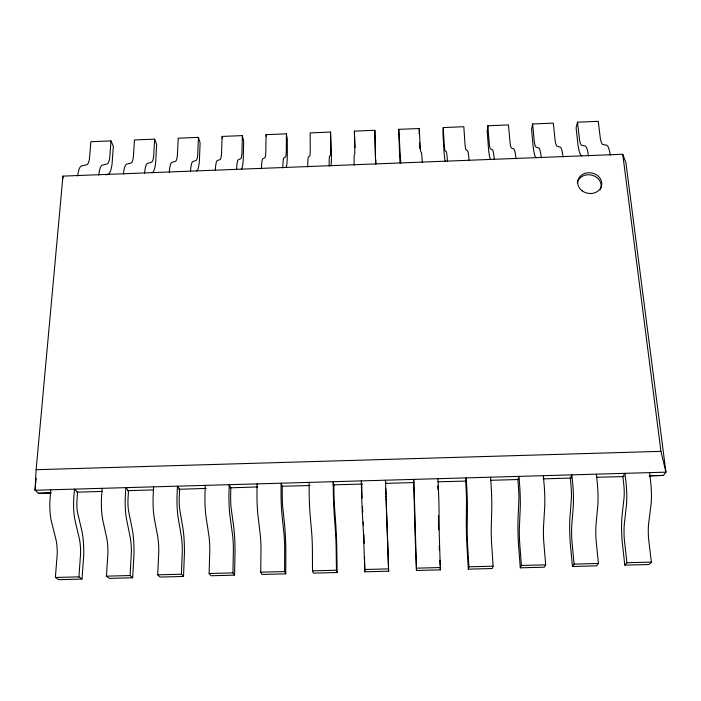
<?xml version="1.0" encoding="UTF-8"?>
<svg xmlns="http://www.w3.org/2000/svg" width="701" height="701" viewBox="0 0 701 701"><rect width="100%" height="100%" fill="white"/><g stroke="black" fill="none" stroke-linecap="round" stroke-linejoin="round"><path stroke-width="1.05" d="M62.932 178.177L62.941 176.117L622.742 154.264L625.879 162.509L665.95 472.159L663.435 475.436L649.214 475.839M285.745 573.839L284.606 571.56L284.685 548.007A23.343 2.208 89.1 0 0 283.949 533.557L281.942 514.438A26.848 2.515 88.9 0 1 281.04 493.232L281.083 483.199L282.258 486.328L282.223 494.1A14.879 1.393 88.9 0 0 282.81 507.892L284.51 524.085A35.725 3.382 89.1 0 1 285.833 550.154L285.745 573.839L262.095 574.443L260.728 572.174L261 548.629A23.326 2.681 89.4 0 0 260.211 534.206L257.915 515.104A26.831 3.049 89.1 0 1 256.969 493.916L257.101 483.883M261.455 168.757A23.799 2.427 87.3 0 1 262.673 158.864L264.908 157.734A19.943 1.989 87.1 0 0 265.819 151.915L266.047 134.671L286.385 133.847L286.306 151.101A19.952 1.647 87.3 0 1 285.587 156.919L283.747 158.032A23.816 1.998 87.5 0 0 282.801 167.925M234.546 575.153L235.045 551.494A35.663 4.933 89.6 0 0 233.529 525.478L231.295 509.329A14.861 2.033 89.3 0 1 230.655 495.563L230.831 487.791L229.166 484.689L228.938 494.713A26.813 3.671 89.3 0 0 229.928 515.875L232.566 534.951A23.308 3.225 89.6 0 1 233.407 549.365L232.925 572.892L234.546 575.153L210.975 575.758L209.126 573.506L209.801 549.996A23.291 3.689 89.9 0 0 208.907 535.59L205.98 516.541A26.787 4.197 89.4 0 1 204.955 495.388L205.262 485.372M419.154 134.057L419.268 128.52L398.746 129.343L399.509 152.397A30.642 0.447 88.2 0 0 400.166 163.035M215.303 170.553A23.764 3.347 87 0 1 217.108 160.66L220.21 159.495A19.908 2.743 86.8 0 0 221.534 153.668L222.068 136.432L242.344 135.617L241.959 152.862A19.926 2.401 86.9 0 1 240.829 158.68L238.121 159.828A23.781 2.918 87.2 0 0 236.588 169.721M375.876 163.981L375.815 159.898M183.522 576.459L181.419 574.215L182.304 550.723A23.273 4.232 -89.9 0 0 181.349 536.335L178.098 517.312A26.769 4.819 89.7 0 1 177.02 496.185L177.423 486.17L179.579 489.254L179.263 497.018A14.835 2.673 89.7 0 0 179.955 510.766L182.707 526.863A35.611 6.475 -89.8 0 1 184.424 552.835L183.522 576.459L160.03 577.063L157.699 574.829L158.776 551.345A23.256 4.688 -89.6 0 0 157.769 536.966L154.229 517.969A26.752 5.345 89.8 0 1 153.116 496.86L153.598 486.853M169.291 172.35A23.729 4.25 86.8 0 1 171.684 162.448L175.636 161.248A19.882 3.496 86.4 0 0 177.379 155.42L178.212 138.193L198.436 137.378L197.743 154.614A19.9 3.146 86.6 0 1 196.192 160.441L192.635 161.624A23.746 3.838 86.9 0 0 190.506 171.526M416.482 570.474L414.782 510.766A26.971 0.447 87.9 0 0 414.089 489.464L413.678 479.396L414.712 520.528A35.874 0.605 87.9 0 0 415.518 546.719L416.482 570.474L440.377 569.86L439.571 543.897A23.466 0.876 87.6 0 1 439.168 529.369L439.054 510.091A26.988 0.99 87.7 0 0 438.405 488.772L437.915 478.695M62.941 176.117L36.128 469.696L35.05 490.253L38.537 493.285L50.577 492.943M132.673 577.773L130.079 575.539L131.367 552.073A23.238 5.231 -89.3 0 0 130.298 537.711L126.434 518.74A26.726 5.95 -89.9 0 1 125.277 497.649L125.856 487.651L128.493 490.718L128.038 498.472A14.809 3.295 -89.9 0 0 128.791 512.186L132.06 528.247A35.558 8 -89.3 0 1 133.979 554.167L132.673 577.773L109.26 578.369L106.447 576.152L107.919 552.695A23.229 5.687 -89 0 0 106.797 538.35L102.653 519.397A26.708 6.475 -89.7 0 1 101.461 498.323L102.118 488.325M123.42 174.146A23.694 5.161 86.5 0 1 126.39 164.227L131.192 163A19.856 4.232 86 0 0 133.348 157.155L134.487 139.946L154.649 139.14L153.65 156.358A19.873 3.891 86.2 0 1 151.688 162.194L147.28 163.403A23.711 4.741 86.6 0 0 144.572 173.313M469.074 160.652A23.957 1.735 88.6 0 0 467.628 150.803L465.972 149.812A20.075 1.42 88.7 0 1 464.982 144.029L463.825 126.723L443.242 127.556L442.936 133.111L443.952 150.654A30.686 1.63 88.6 0 0 445.38 161.265M81.991 579.07L83.699 555.499A35.514 9.516 -88.7 0 0 81.588 529.632L77.802 513.605A14.791 3.926 -89.5 0 1 76.996 499.918L77.583 492.172L74.464 489.123L73.71 499.112A26.691 7.08 -89.5 0 0 74.954 520.16L79.432 539.087A23.212 6.221 -88.7 0 1 80.606 553.422L78.924 576.862L81.991 579.07L58.656 579.674L55.37 577.466L57.237 554.044A23.194 6.677 -88.5 0 0 56.01 539.717L51.252 520.817A26.673 7.606 -89.3 0 1 49.973 499.787L50.805 489.797M77.688 175.925A23.668 6.055 86.1 0 1 81.237 166.006L86.889 164.744A19.838 4.977 85.6 0 0 89.448 158.899L90.885 141.698L110.995 140.892L109.698 158.093A19.847 4.635 85.8 0 1 107.323 163.938L102.066 165.191A23.676 5.643 86.3 0 0 98.78 175.101M35.444 485.889L35.05 490.253L665.95 472.159L660.938 451.348L622.742 154.264M35.646 483.716L36.145 478.266M515.997 158.82A23.992 2.681 88.9 0 0 513.947 148.98L511.397 148.016A20.11 2.199 89.1 0 1 509.986 142.25L508.505 124.936L487.861 125.759L487.195 131.341L488.518 148.892A30.739 2.813 88.9 0 0 490.718 159.495M563.069 156.98A24.036 3.628 89.2 0 0 560.406 147.149L556.962 146.229A20.145 2.979 89.5 0 1 555.113 140.463L553.317 123.131L532.62 123.963L531.577 129.562L533.224 147.131A30.791 4.004 89.3 0 0 536.204 157.716M610.282 155.14A24.071 4.592 89.5 0 0 607.005 145.317L602.667 144.424A20.171 3.768 89.9 0 1 600.38 138.675L598.26 121.326L577.501 122.167L576.099 127.784L578.053 145.37A30.844 5.205 89.7 0 0 581.812 155.937M468.294 569.142L468.908 566.811L467.532 543.152A23.492 1.437 87.4 0 1 467.199 528.607L467.427 509.312A27.015 1.63 87.5 0 0 466.822 487.966L466.235 477.889L465.648 481.088L466.104 488.895A14.975 0.903 87.5 0 1 466.498 502.775L466.305 519.117A35.944 2.191 87.4 0 0 466.91 545.36L468.294 569.142L492.268 568.529L493.11 566.189L491.541 542.513A23.51 1.919 87.1 0 1 491.261 527.958L491.787 508.637A27.041 2.182 87.4 0 0 491.226 487.274L490.551 477.188M520.282 567.81L521.395 565.462L519.607 541.768A23.536 2.48 86.9 0 1 519.388 527.196L520.256 507.848A27.067 2.822 87.1 0 0 519.739 486.468L518.968 476.373L517.873 479.589L518.477 487.414A15.001 1.56 87.1 0 1 518.81 501.32L518.074 517.697A36.014 3.794 86.9 0 0 518.477 543.994L520.282 567.81L544.335 567.188L545.685 564.831L543.696 541.128A23.562 2.962 86.6 0 1 543.529 526.547L544.703 507.173A27.085 3.374 87 0 0 544.23 485.775L543.363 475.672M572.445 566.469L574.066 564.103L571.858 540.383A23.589 3.531 86.3 0 1 571.753 525.785L573.269 506.385A27.111 4.022 86.7 0 0 572.84 484.961L571.885 474.857L570.281 478.091L571.026 485.924A15.028 2.226 86.7 0 1 571.306 499.857L570.027 516.278A36.084 5.406 86.3 0 0 570.22 542.627L572.445 566.469L596.586 565.847L598.435 563.473L596.034 539.744A23.606 4.022 86.1 0 1 595.981 525.128L597.795 505.701A27.137 4.574 86.5 0 0 597.41 484.268L596.367 474.156M626.913 562.737L624.284 538.99A23.632 4.592 85.8 0 1 624.293 524.366L626.466 504.913A27.164 5.222 86.3 0 0 626.124 483.453L624.977 473.333L622.865 476.592L623.759 484.435A15.054 2.892 86.3 0 1 623.978 498.393L622.146 514.858A36.163 7.028 85.8 0 0 622.137 541.251L624.793 565.129L626.913 562.737L651.369 562.106L648.539 538.35A23.659 5.082 85.5 0 1 648.609 523.708L651.08 504.229A27.19 5.783 86.1 0 0 650.782 482.752L649.547 472.632M651.369 562.106L649.012 564.507L624.793 565.129M106.026 174.899L107.814 174.444A30.362 7.089 85.8 0 0 112.09 163.727L113.352 146.281L110.995 140.892M330.872 165.734A30.572 1.349 87.6 0 0 331.389 155.087L330.548 132.077L310.149 132.901L310.236 150.154A19.97 1.236 87.5 0 1 309.746 155.964L308.37 157.068A23.834 1.507 87.6 0 0 307.739 166.943M354.171 165.138A23.869 0.578 87.9 0 1 354.207 155.263L354.715 154.194A19.996 0.473 87.8 0 0 354.776 148.393L354.382 131.122L374.842 130.298L375.648 164.297M38.537 493.285L51.252 492.882M36.128 469.696L660.938 451.348M76.847 492.19L102.337 491.392M127.477 490.674L153.721 489.929M178.624 489.28L206.19 488.431M230.059 487.817L257.574 486.958M281.627 486.275L309.947 485.53M332.931 484.873L362.478 484.032M385.462 483.375L413.914 482.56M437.959 481.806L465.35 481.096M490.437 480.308L518.863 479.493M543.056 478.871L571.508 478.056M596.481 477.276L624.039 476.557M649.792 475.777L663.435 475.436M55.37 577.466L78.924 576.862M106.447 576.152L130.079 575.539M157.699 574.829L181.419 574.215M209.126 573.506L232.925 572.892M260.728 572.174L284.606 571.56M312.506 570.842L336.462 570.22L337.111 572.515L313.382 573.129L312.506 570.842L312.374 547.271A23.37 1.665 88.9 0 0 311.7 532.813L310.026 513.658A26.875 1.893 88.7 0 1 309.167 492.435L309.115 482.393M364.467 569.501L388.503 568.879L388.661 571.192L364.844 571.806L363.915 545.904A23.405 0.64 88.4 0 0 363.355 531.419L362.312 512.212A26.918 0.727 88.3 0 1 361.532 490.954L361.304 480.895M416.596 568.16L440.719 567.538M468.908 566.811L493.11 566.189M521.395 565.462L545.685 564.831M574.066 564.103L598.435 563.473M154.649 139.14L156.665 144.546L155.701 162.001A30.397 5.958 86.2 0 1 152.161 172.718M198.436 137.378L200.1 142.811L199.434 160.284A30.441 4.819 86.6 0 1 196.648 170.974M222.068 136.432L222.559 138.246M242.344 135.617L243.659 141.076L243.291 158.557A30.485 3.671 86.9 0 1 241.258 169.239M266.047 134.671L266.415 136.493M286.385 133.847L287.34 139.324L287.279 156.822A30.529 2.515 87.3 0 1 285.999 167.486M577.501 122.167L579.473 139.499A20.163 3.4 89.7 0 0 581.558 145.256L585.475 146.159A24.053 4.145 89.3 0 1 588.472 155.99M532.62 123.963L534.267 141.287A20.127 2.62 89.3 0 0 535.914 147.052L538.946 147.99A24.018 3.19 89 0 1 541.321 157.83M487.861 125.759L489.202 143.074A20.092 1.84 88.9 0 0 490.42 148.849L492.549 149.821A23.974 2.243 88.7 0 1 494.319 159.662M354.382 131.122L355.048 147.578M385.646 483.366L385.454 480.203L385.918 492.374M443.242 127.556L444.259 144.853A20.057 1.06 88.6 0 0 445.047 150.636L446.3 151.635A23.939 1.297 88.4 0 1 447.466 161.493M362.461 506.762L362.759 512.177M437.792 485.793L437.985 489.692M419.268 128.52L420.118 145.808A20.04 0.648 88.4 0 0 420.67 151.591L421.45 152.616A23.922 0.789 88.3 0 1 422.291 162.474M419.557 142.312L419.855 148.498M439.22 546.088L439.431 550.416M439.904 560.134L440.167 565.541M440.272 567.705L440.377 569.86M400.744 163.315L398.746 129.343M386.566 513.071L387.767 545.273M386.505 511.546L386.128 498.525M386.163 499.708L388.661 571.192M386.041 496.08L386.085 497.307M386.067 499.252L385.839 492.505M386.006 494.845L385.708 488.308M362.075 497.982L361.725 484.049M374.842 130.298L375.491 158.689M387.793 546.088L388.503 568.879M364.502 556.699L364.844 571.806M337.111 572.515L336.787 548.804A35.777 1.823 88.6 0 0 335.665 522.683L334.5 506.455A14.905 0.754 88.5 0 1 333.965 492.637L333.86 484.847L333.177 481.701L333.317 491.752A26.892 1.358 88.5 0 0 334.132 512.992L335.516 532.164A23.387 1.192 88.6 0 1 336.138 546.64L336.462 570.22M330.548 132.077L330.776 149.348A19.979 0.885 87.6 0 1 330.486 155.149L329.514 156.235A23.852 1.078 87.7 0 0 329.155 166.111M438.475 515.524L438.502 519.879A35.909 1.341 87.6 0 0 438.66 529.798M577.309 182.838A12.057 10.313 10.2 0 1 592.634 175.373A12.057 10.313 10.2 0 1 600.109 189.883M363.284 521.93A35.812 0.973 88.4 0 1 363.477 525.619M363.837 534.022A35.812 0.973 88.4 0 1 364.161 543.301M582.137 190.821A12.101 10.34 10.2 0 0 601.633 185.336A12.101 10.34 10.2 0 0 585.449 173.217A12.101 10.34 10.2 0 0 582.137 190.821"/></g></svg>
